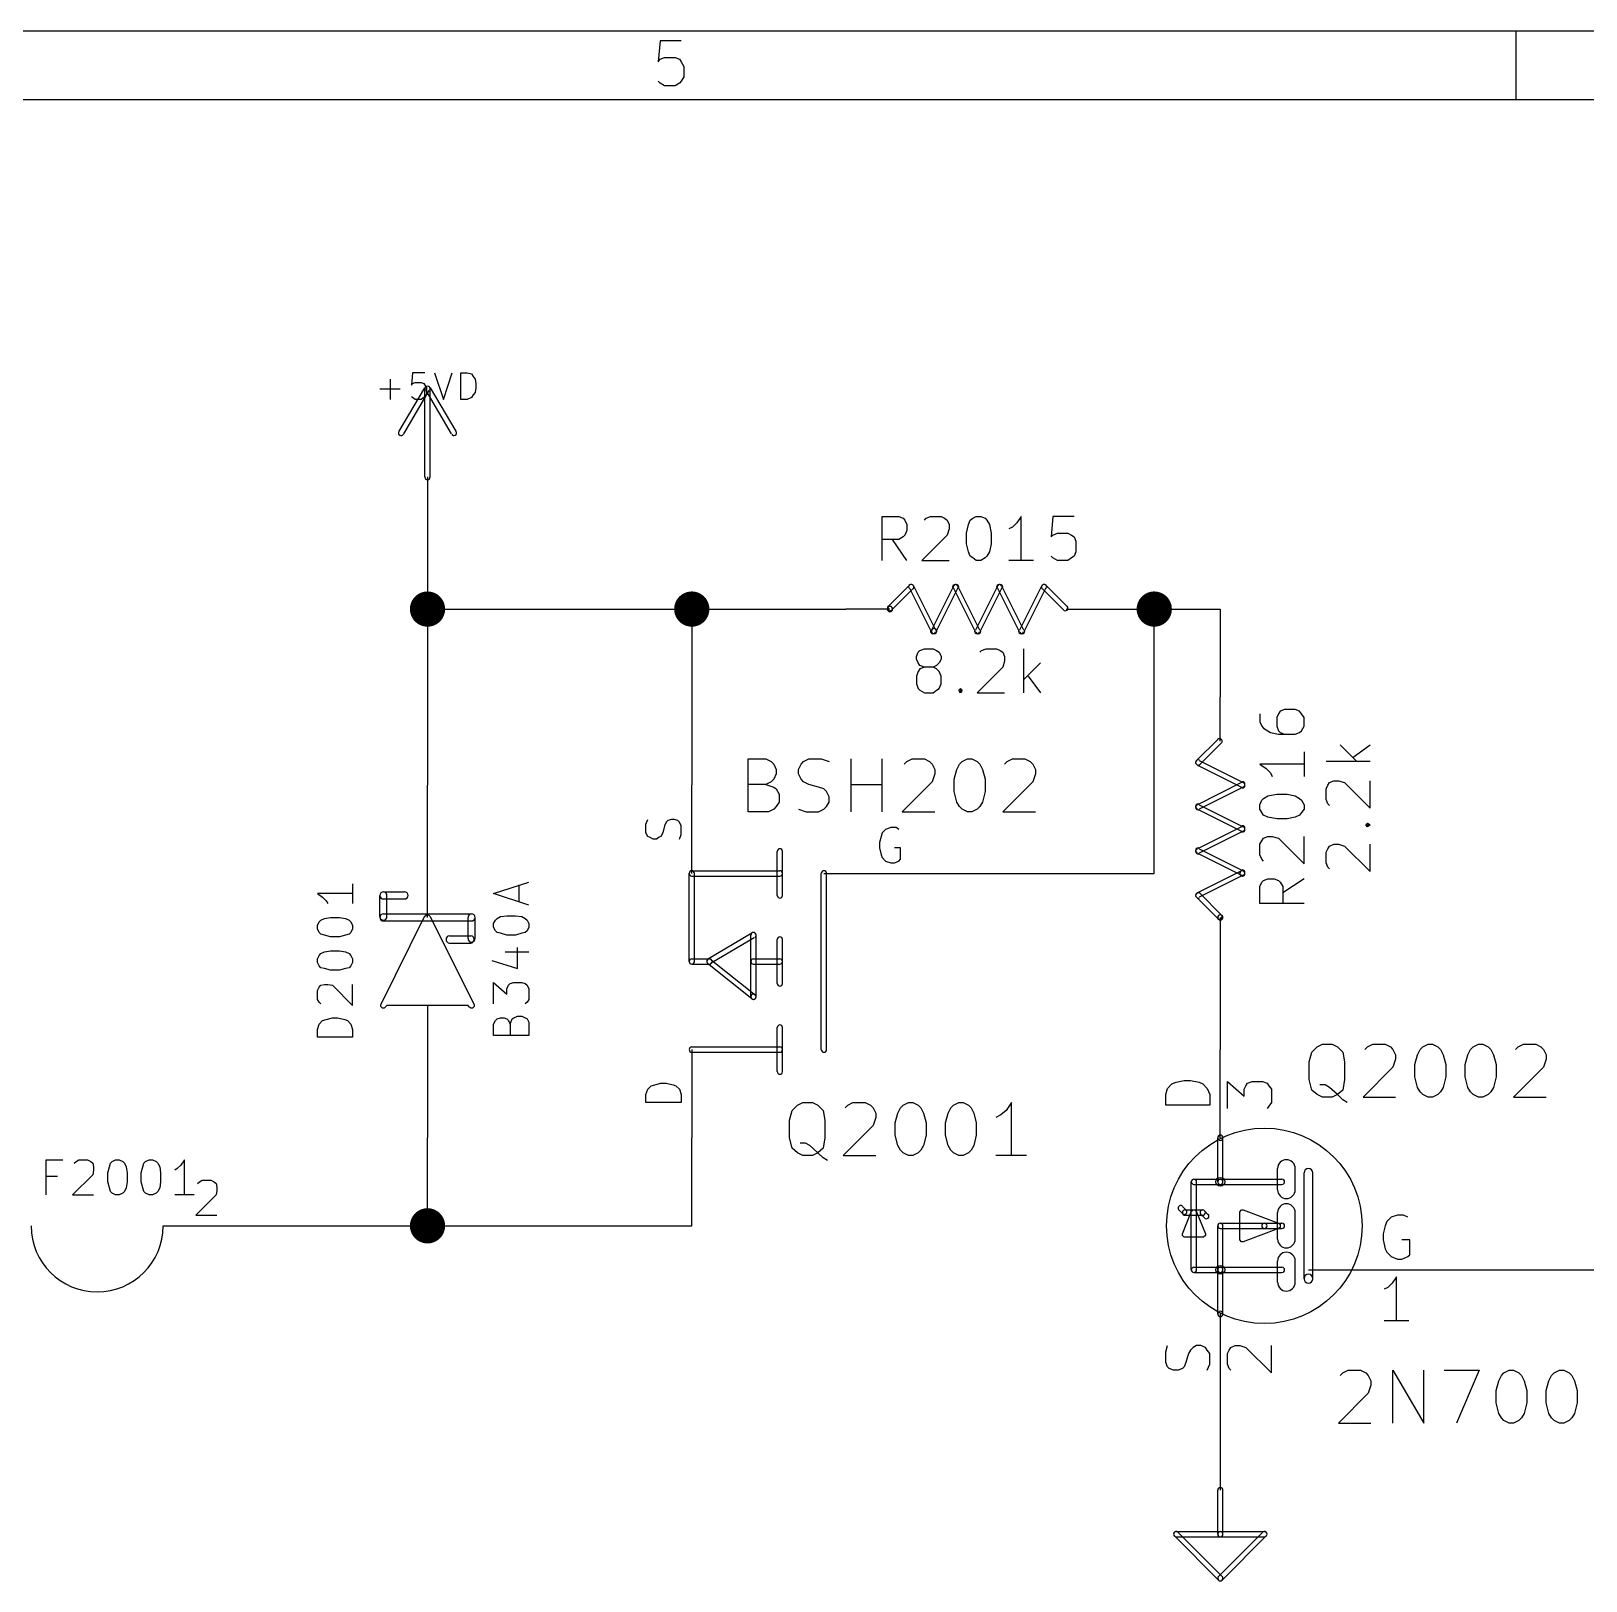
# Model space of a CAD drawing. Extents: x 10 to 287, y -200 to -10.
# Drawn here: x 217.17 to 262, y -54.69 to -10.01 of the extents above; entities that cross this region are included whole.
import ezdxf

# ---------------------------------------------------------------- set-up
doc = ezdxf.new("R2010")
doc.units = 0
doc.header["$MEASUREMENT"] = 0

msp = doc.modelspace()

# ---------------------------------------------------------------- linework, layer by layer
at = {"layer": 'Cyan 2'}
for p, q in [((227.533, -20.6248), (227.533, -20.0406)), ((228.168, -19.8628), (228.143, -20.2184)), ((228.143, -20.2184), (228.168, -20.1676)), ((228.524, -19.8628), (228.168, -19.8628)), ((228.168, -20.1676), (228.244, -20.1422)), ((228.244, -20.1422), (228.422, -20.1422)), ((228.422, -20.1422), (228.498, -20.1676)), ((228.498, -20.1676), (228.524, -20.2184)), ((228.803, -19.8628), (229.057, -20.6248)), ((229.057, -20.6248), (229.311, -19.8628)), ((229.565, -20.6248), (229.565, -19.8628)), ((229.565, -19.8628), (229.743, -19.8628)), ((229.743, -19.8628), (229.87, -19.8882)), ((229.87, -19.8882), (229.921, -19.9644)), ((229.921, -19.9644), (229.972, -20.0406)), ((229.972, -20.0406), (229.997, -20.1676)), ((229.997, -20.1676), (229.997, -20.2946)), ((227.228, -20.32), (227.813, -20.32)), ((228.168, -20.574), (228.143, -20.5486)), ((228.244, -20.6248), (228.168, -20.574)), ((228.498, -20.574), (228.422, -20.6248)), ((228.524, -20.5486), (228.498, -20.574)), ((228.524, -20.2184), (228.575, -20.2946)), ((228.575, -20.4724), (228.524, -20.5486)), ((228.575, -20.2946), (228.575, -20.4724)), ((229.87, -20.574), (229.743, -20.6248)), ((229.921, -20.4978), (229.87, -20.574)), ((229.972, -20.4216), (229.921, -20.4978)), ((229.997, -20.2946), (229.972, -20.4216)), ((228.422, -20.6248), (228.244, -20.6248)), ((229.743, -20.6248), (229.565, -20.6248)), ((241.706, -25.273), (241.706, -24.003)), ((241.706, -24.003), (242.189, -24.003)), ((242.189, -24.003), (242.316, -24.0538)), ((242.316, -24.0538), (242.367, -24.1046)), ((242.367, -24.1046), (242.418, -24.2316)), ((242.926, -24.1046), (242.976, -24.0538)), ((242.976, -24.0538), (243.103, -24.003)), ((243.103, -24.003), (243.408, -24.003)), ((243.408, -24.003), (243.51, -24.0538)), ((243.51, -24.0538), (243.586, -24.1046)), ((243.586, -24.1046), (243.637, -24.2316)), ((244.196, -24.2316), (244.246, -24.1046)), ((244.246, -24.1046), (244.323, -24.0538)), ((244.323, -24.0538), (244.424, -24.003)), ((244.424, -24.003), (244.551, -24.003)), ((244.551, -24.003), (244.678, -24.0538)), ((244.678, -24.0538), (244.729, -24.1046)), ((244.729, -24.1046), (244.805, -24.2316)), ((245.593, -24.1808), (245.466, -24.3078)), ((245.72, -24.003), (245.593, -24.1808)), ((245.72, -25.273), (245.72, -24.003)), ((246.634, -24.003), (246.583, -24.5872)), ((247.244, -24.003), (246.634, -24.003)), ((242.316, -24.5872), (242.189, -24.6634)), ((242.367, -24.5364), (242.316, -24.5872)), ((242.418, -24.4094), (242.367, -24.5364)), ((242.418, -24.2316), (242.418, -24.4094)), ((243.586, -24.5364), (242.849, -25.273)), ((243.637, -24.3586), (243.586, -24.5364)), ((243.637, -24.2316), (243.637, -24.3586)), ((244.145, -24.4856), (244.196, -24.2316)), ((244.145, -24.7904), (244.145, -24.4856)), ((244.805, -24.2316), (244.856, -24.4856)), ((244.856, -24.4856), (244.856, -24.7904)), ((245.466, -24.3078), (245.364, -24.3586)), ((246.583, -24.5872), (246.634, -24.5364)), ((246.634, -24.5364), (246.761, -24.4856)), ((246.761, -24.4856), (247.066, -24.4856)), ((247.066, -24.4856), (247.167, -24.5364)), ((247.167, -24.5364), (247.244, -24.5872)), ((247.244, -24.5872), (247.294, -24.7142)), ((242.189, -24.6634), (241.706, -24.6634)), ((242.418, -25.273), (242.011, -24.6634)), ((244.196, -25.019), (244.145, -24.7904)), ((244.246, -25.146), (244.196, -25.019)), ((244.805, -25.019), (244.729, -25.146)), ((244.856, -24.7904), (244.805, -25.019)), ((247.294, -25.019), (247.244, -25.146)), ((247.294, -24.7142), (247.294, -25.019)), ((242.849, -25.273), (243.637, -25.273)), ((244.323, -25.1968), (244.246, -25.146)), ((244.424, -25.273), (244.323, -25.1968)), ((244.551, -25.273), (244.424, -25.273)), ((244.678, -25.1968), (244.551, -25.273)), ((244.729, -25.146), (244.678, -25.1968)), ((246.075, -25.273), (245.364, -25.273)), ((246.634, -25.1968), (246.583, -25.146)), ((246.761, -25.273), (246.634, -25.1968)), ((247.066, -25.273), (246.761, -25.273)), ((247.167, -25.1968), (247.066, -25.273)), ((247.244, -25.146), (247.167, -25.1968)), ((242.697, -28.0416), (242.748, -27.9146)), ((242.697, -28.1178), (242.697, -28.0416)), ((242.748, -28.2194), (242.697, -28.1178)), ((242.748, -27.9146), (242.799, -27.8638)), ((242.799, -28.2956), (242.748, -28.2194)), ((242.799, -27.8638), (242.926, -27.813)), ((242.926, -27.813), (243.18, -27.813)), ((243.18, -27.813), (243.281, -27.8638)), ((243.281, -27.8638), (243.357, -27.9146)), ((243.357, -28.2194), (243.281, -28.2956)), ((243.357, -27.9146), (243.408, -28.0416)), ((243.408, -28.1178), (243.357, -28.2194)), ((243.408, -28.0416), (243.408, -28.1178)), ((244.526, -27.9146), (244.577, -27.8638)), ((244.577, -27.8638), (244.704, -27.813)), ((244.704, -27.813), (245.008, -27.813)), ((245.008, -27.813), (245.11, -27.8638)), ((245.11, -27.8638), (245.186, -27.9146)), ((245.186, -27.9146), (245.237, -28.0416)), ((245.237, -28.1686), (245.186, -28.3464)), ((245.237, -28.0416), (245.237, -28.1686)), ((245.796, -29.083), (245.796, -27.813)), ((246.278, -28.2194), (245.796, -28.702)), ((242.748, -28.4734), (242.697, -28.6004)), ((242.697, -28.6004), (242.697, -28.829)), ((242.799, -28.3972), (242.748, -28.4734)), ((242.926, -28.3464), (242.799, -28.2956)), ((242.926, -28.3464), (242.799, -28.3972)), ((243.18, -28.3464), (242.926, -28.3464)), ((243.281, -28.2956), (243.18, -28.3464)), ((243.281, -28.3972), (243.18, -28.3464)), ((243.357, -28.4734), (243.281, -28.3972)), ((243.408, -28.6004), (243.357, -28.4734)), ((243.408, -28.829), (243.408, -28.6004)), ((245.186, -28.3464), (244.45, -29.083)), ((245.923, -28.6004), (246.278, -29.083)), ((242.697, -28.829), (242.748, -28.956)), ((242.748, -28.956), (242.799, -29.0068)), ((242.799, -29.0068), (242.926, -29.083)), ((242.926, -29.083), (243.18, -29.083)), ((243.18, -29.083), (243.281, -29.0068)), ((243.281, -29.0068), (243.357, -28.956)), ((243.357, -28.956), (243.408, -28.829)), ((243.916, -29.0068), (243.967, -28.956)), ((243.967, -29.083), (243.916, -29.0068)), ((243.967, -28.956), (244.018, -29.0068)), ((243.967, -28.956), (243.967, -29.083)), ((244.018, -29.0068), (243.967, -29.083)), ((244.45, -29.083), (245.237, -29.083)), ((253.314, -29.5656), (253.187, -29.6164)), ((253.619, -29.5656), (253.314, -29.5656)), ((253.746, -29.6164), (253.619, -29.5656)), ((252.603, -29.6926), (252.603, -29.9212)), ((252.603, -29.9212), (252.654, -30.0482)), ((253.136, -29.6926), (253.086, -29.7942)), ((253.086, -29.7942), (253.086, -30.0482)), ((253.187, -29.6164), (253.136, -29.6926)), ((253.797, -29.6926), (253.746, -29.6164)), ((253.873, -29.7942), (253.797, -29.6926)), ((253.873, -30.0482), (253.873, -29.7942)), ((252.654, -30.0482), (252.705, -30.099)), ((252.705, -30.099), (252.908, -30.226)), ((252.908, -30.226), (253.136, -30.2768)), ((253.086, -30.0482), (253.136, -30.1752)), ((253.136, -30.1752), (253.187, -30.226)), ((253.136, -30.2768), (253.619, -30.2768)), ((253.187, -30.226), (253.314, -30.2768)), ((253.619, -30.2768), (253.746, -30.226)), ((253.746, -30.226), (253.797, -30.1752)), ((253.797, -30.1752), (253.873, -30.0482)), ((253.873, -30.7848), (253.873, -31.496)), ((254.914, -30.5816), (255.397, -31.0642)), ((255.295, -30.9372), (255.778, -30.5816)), ((237.846, -32.512), (237.846, -30.988)), ((237.846, -30.988), (238.354, -30.988)), ((238.354, -30.988), (238.506, -31.0642)), ((238.506, -31.0642), (238.582, -31.1404)), ((238.582, -31.1404), (238.658, -31.2928)), ((238.658, -31.2928), (238.658, -31.4198)), ((239.293, -31.2928), (239.37, -31.1404)), ((239.293, -31.4198), (239.293, -31.2928)), ((239.37, -31.1404), (239.446, -31.0642)), ((239.446, -31.0642), (239.598, -30.988)), ((239.598, -30.988), (239.954, -30.988)), ((239.954, -30.988), (240.182, -31.0642)), ((240.817, -32.512), (240.817, -30.988)), ((241.706, -32.512), (241.706, -30.988)), ((242.341, -31.1404), (242.418, -31.0642)), ((242.418, -31.0642), (242.57, -30.988)), ((242.57, -30.988), (242.926, -30.988)), ((242.926, -30.988), (243.078, -31.0642)), ((243.078, -31.0642), (243.154, -31.1404)), ((243.154, -31.1404), (243.23, -31.2928)), ((243.23, -31.2928), (243.23, -31.4198)), ((243.789, -31.5722), (243.865, -31.2928)), ((243.865, -31.2928), (243.942, -31.1404)), ((243.942, -31.1404), (244.018, -31.0642)), ((244.018, -31.0642), (244.17, -30.988)), ((244.17, -30.988), (244.297, -30.988)), ((244.297, -30.988), (244.45, -31.0642)), ((244.45, -31.0642), (244.526, -31.1404)), ((244.526, -31.1404), (244.602, -31.2928)), ((244.602, -31.2928), (244.678, -31.5722)), ((245.237, -31.1404), (245.313, -31.0642)), ((245.313, -31.0642), (245.466, -30.988)), ((245.466, -30.988), (245.821, -30.988)), ((245.821, -30.988), (245.974, -31.0642)), ((245.974, -31.0642), (246.05, -31.1404)), ((246.05, -31.1404), (246.126, -31.2928)), ((246.126, -31.2928), (246.126, -31.4198)), ((253.873, -31.1404), (252.603, -31.1404)), ((252.603, -31.1404), (252.781, -31.2674)), ((252.781, -31.2674), (252.908, -31.3944)), ((255.778, -31.0642), (254.508, -31.0642)), ((238.354, -31.7246), (237.846, -31.7246)), ((238.506, -31.6484), (238.354, -31.7246)), ((238.354, -31.7246), (238.582, -31.8008)), ((238.582, -31.5722), (238.506, -31.6484)), ((238.658, -31.4198), (238.582, -31.5722)), ((238.582, -31.8008), (238.658, -31.8516)), ((239.37, -31.5722), (239.293, -31.4198)), ((239.446, -31.6484), (239.37, -31.5722)), ((239.598, -31.7246), (239.446, -31.6484)), ((239.878, -31.8008), (239.598, -31.7246)), ((240.03, -31.8516), (239.878, -31.8008)), ((240.817, -31.7246), (241.706, -31.7246)), ((243.154, -31.6484), (242.291, -32.512)), ((243.23, -31.4198), (243.154, -31.6484)), ((243.789, -31.9278), (243.789, -31.5722)), ((244.678, -31.5722), (244.678, -31.9278)), ((246.05, -31.6484), (245.186, -32.512)), ((246.126, -31.4198), (246.05, -31.6484)), ((252.908, -31.3944), (252.959, -31.496)), ((254.508, -31.8516), (254.559, -31.75)), ((254.559, -31.75), (254.61, -31.6738)), ((254.61, -31.6738), (254.737, -31.623)), ((254.737, -31.623), (254.864, -31.623)), ((254.864, -31.623), (255.041, -31.6738)), ((255.041, -31.6738), (255.778, -32.4104)), ((255.778, -32.4104), (255.778, -31.623)), ((238.658, -31.8516), (238.735, -32.004)), ((238.735, -32.2326), (238.658, -32.3596)), ((238.735, -32.004), (238.735, -32.2326)), ((240.106, -31.9278), (240.03, -31.8516)), ((240.182, -32.0802), (240.106, -31.9278)), ((240.106, -32.3596), (240.182, -32.2326)), ((240.182, -32.2326), (240.182, -32.0802)), ((243.865, -32.2326), (243.789, -31.9278)), ((243.942, -32.3596), (243.865, -32.2326)), ((244.602, -32.2326), (244.526, -32.3596)), ((244.678, -31.9278), (244.602, -32.2326)), ((252.603, -32.3088), (252.654, -32.1818)), ((252.654, -32.1818), (252.705, -32.131)), ((252.705, -32.131), (252.832, -32.0548)), ((252.832, -32.0548), (253.086, -32.004)), ((253.086, -32.004), (253.39, -32.004)), ((253.39, -32.004), (253.619, -32.0548)), ((253.619, -32.0548), (253.746, -32.131)), ((253.746, -32.131), (253.797, -32.1818)), ((253.797, -32.1818), (253.873, -32.3088)), ((254.508, -32.1564), (254.508, -31.8516)), ((254.559, -32.2834), (254.508, -32.1564)), ((238.43, -32.512), (237.846, -32.512)), ((238.582, -32.4358), (238.43, -32.512)), ((238.658, -32.3596), (238.582, -32.4358)), ((239.293, -32.4358), (239.522, -32.512)), ((239.522, -32.512), (239.878, -32.512)), ((239.878, -32.512), (240.03, -32.4358)), ((240.03, -32.4358), (240.106, -32.3596)), ((242.291, -32.512), (243.23, -32.512)), ((244.018, -32.4358), (243.942, -32.3596)), ((244.17, -32.512), (244.018, -32.4358)), ((244.297, -32.512), (244.17, -32.512)), ((244.45, -32.4358), (244.297, -32.512)), ((244.526, -32.3596), (244.45, -32.4358)), ((245.186, -32.512), (246.126, -32.512)), ((252.603, -32.4358), (252.603, -32.3088)), ((252.654, -32.5374), (252.603, -32.4358)), ((252.705, -32.6136), (252.654, -32.5374)), ((252.832, -32.6644), (252.705, -32.6136)), ((253.086, -32.7152), (252.832, -32.6644)), ((253.39, -32.7152), (253.086, -32.7152)), ((253.619, -32.6644), (253.39, -32.7152)), ((253.746, -32.6136), (253.619, -32.6644)), ((253.797, -32.5374), (253.746, -32.6136)), ((253.873, -32.4358), (253.797, -32.5374)), ((253.873, -32.3088), (253.873, -32.4358)), ((254.61, -32.3342), (254.559, -32.2834)), ((255.651, -32.893), (255.702, -32.8422)), ((255.702, -32.9438), (255.651, -32.893)), ((255.651, -32.893), (255.778, -32.893)), ((255.702, -32.8422), (255.778, -32.893)), ((255.778, -32.893), (255.702, -32.9438)), ((252.603, -33.4518), (252.654, -33.3502)), ((252.603, -33.7566), (252.603, -33.4518)), ((252.654, -33.3502), (252.705, -33.274)), ((252.705, -33.274), (252.832, -33.2232)), ((252.832, -33.2232), (252.959, -33.2232)), ((252.959, -33.2232), (253.136, -33.274)), ((253.136, -33.274), (253.873, -34.0106)), ((253.873, -34.0106), (253.873, -33.2232)), ((254.508, -33.6804), (254.559, -33.5788)), ((254.559, -33.5788), (254.61, -33.5026)), ((254.61, -33.5026), (254.737, -33.4518)), ((254.737, -33.4518), (254.864, -33.4518)), ((254.864, -33.4518), (255.041, -33.5026)), ((255.041, -33.5026), (255.778, -34.2392)), ((255.778, -34.2392), (255.778, -33.4518)), ((252.654, -33.8836), (252.603, -33.7566)), ((252.705, -33.9344), (252.654, -33.8836)), ((254.508, -33.9852), (254.508, -33.6804)), ((254.559, -34.1122), (254.508, -33.9852)), ((252.654, -34.544), (252.705, -34.4932)), ((252.705, -34.4932), (252.832, -34.4424)), ((252.832, -34.4424), (253.009, -34.4424)), ((253.009, -34.4424), (253.136, -34.4932)), ((253.136, -34.4932), (253.187, -34.544)), ((253.873, -34.4424), (253.263, -34.8488)), ((254.61, -34.163), (254.559, -34.1122)), ((226.441, -34.8742), (225.425, -34.8742)), ((225.425, -34.8742), (225.577, -34.9758)), ((226.441, -34.5948), (226.441, -35.1536)), ((230.505, -34.8742), (231.521, -34.544)), ((231.521, -35.2044), (230.505, -34.8742)), ((231.242, -35.1028), (231.242, -34.6202)), ((252.603, -34.671), (252.654, -34.544)), ((252.603, -35.1536), (252.603, -34.671)), ((253.187, -34.544), (253.263, -34.671)), ((253.263, -34.671), (253.263, -35.1536)), ((225.577, -34.9758), (225.679, -35.0774)), ((225.679, -35.0774), (225.73, -35.1536)), ((253.873, -35.1536), (252.603, -35.1536)), ((225.425, -35.7886), (225.476, -35.687)), ((225.425, -35.8902), (225.425, -35.7886)), ((225.476, -35.687), (225.527, -35.6362)), ((225.527, -35.6362), (225.628, -35.5854)), ((225.628, -35.5854), (225.806, -35.56)), ((225.806, -35.56), (226.06, -35.56)), ((226.06, -35.56), (226.238, -35.5854)), ((226.238, -35.5854), (226.339, -35.6362)), ((226.339, -35.6362), (226.39, -35.687)), ((226.39, -35.687), (226.441, -35.7886)), ((226.441, -35.7886), (226.441, -35.8902)), ((230.505, -35.7378), (230.556, -35.6362)), ((230.505, -35.8394), (230.505, -35.7378)), ((230.556, -35.941), (230.505, -35.8394)), ((230.556, -35.6362), (230.607, -35.5854)), ((230.607, -35.5854), (230.708, -35.5346)), ((230.708, -35.5346), (230.886, -35.5092)), ((230.886, -35.5092), (231.14, -35.5092)), ((231.14, -35.5092), (231.318, -35.5346)), ((231.318, -35.5346), (231.419, -35.5854)), ((231.419, -35.5854), (231.47, -35.6362)), ((231.47, -35.6362), (231.521, -35.7378)), ((231.521, -35.8394), (231.47, -35.941)), ((231.521, -35.7378), (231.521, -35.8394)), ((225.476, -35.9918), (225.425, -35.8902)), ((225.527, -36.0426), (225.476, -35.9918)), ((225.628, -36.068), (225.527, -36.0426)), ((225.806, -36.1188), (225.628, -36.068)), ((226.06, -36.1188), (225.806, -36.1188)), ((226.238, -36.068), (226.06, -36.1188)), ((226.339, -36.0426), (226.238, -36.068)), ((226.39, -35.9918), (226.339, -36.0426)), ((226.441, -35.8902), (226.39, -35.9918)), ((230.607, -35.9918), (230.556, -35.941)), ((230.708, -36.0172), (230.607, -35.9918)), ((230.886, -36.068), (230.708, -36.0172)), ((231.14, -36.068), (230.886, -36.068)), ((231.318, -36.0172), (231.14, -36.068)), ((231.419, -35.9918), (231.318, -36.0172)), ((231.47, -35.941), (231.419, -35.9918)), ((225.425, -36.7538), (225.476, -36.6522)), ((225.425, -36.8554), (225.425, -36.7538)), ((225.476, -36.6522), (225.527, -36.6014)), ((225.527, -36.6014), (225.628, -36.5506)), ((225.628, -36.5506), (225.806, -36.5252)), ((225.806, -36.5252), (226.06, -36.5252)), ((226.06, -36.5252), (226.238, -36.5506)), ((226.238, -36.5506), (226.339, -36.6014)), ((226.339, -36.6014), (226.39, -36.6522)), ((226.39, -36.6522), (226.441, -36.7538)), ((226.441, -36.7538), (226.441, -36.8554)), ((230.835, -36.5506), (231.521, -36.5506)), ((231.191, -37.0332), (231.191, -36.4236)), ((225.476, -36.957), (225.425, -36.8554)), ((225.527, -37.0078), (225.476, -36.957)), ((225.628, -37.0332), (225.527, -37.0078)), ((225.806, -37.084), (225.628, -37.0332)), ((226.06, -37.084), (225.806, -37.084)), ((226.238, -37.0332), (226.06, -37.084)), ((226.339, -37.0078), (226.238, -37.0332)), ((226.39, -36.957), (226.339, -37.0078)), ((226.441, -36.8554), (226.39, -36.957)), ((230.454, -36.8046), (231.191, -37.0332)), ((225.425, -37.6682), (225.476, -37.5666)), ((225.476, -37.5666), (225.527, -37.5158)), ((225.527, -37.5158), (225.628, -37.4904)), ((225.628, -37.4904), (225.73, -37.4904)), ((225.73, -37.4904), (225.857, -37.5158)), ((225.857, -37.5158), (226.441, -38.1)), ((226.441, -38.1), (226.441, -37.4904)), ((230.505, -38.0492), (230.505, -37.4396)), ((230.505, -37.4396), (230.886, -37.7698)), ((230.886, -37.6174), (230.937, -37.5158)), ((230.886, -37.7698), (230.886, -37.6174)), ((230.937, -37.5158), (230.988, -37.465)), ((230.988, -37.465), (231.089, -37.4396)), ((231.089, -37.4396), (231.318, -37.4396)), ((231.318, -37.4396), (231.419, -37.465)), ((231.419, -37.465), (231.47, -37.5158)), ((231.47, -37.5158), (231.521, -37.6174)), ((231.521, -37.6174), (231.521, -37.9222)), ((225.425, -37.9222), (225.425, -37.6682)), ((225.476, -37.9984), (225.425, -37.9222)), ((225.527, -38.0492), (225.476, -37.9984)), ((231.47, -37.9984), (231.419, -38.0492)), ((231.521, -37.9222), (231.47, -37.9984)), ((225.476, -38.6334), (225.577, -38.5318)), ((225.577, -38.5318), (225.679, -38.5064)), ((225.679, -38.5064), (225.857, -38.4556)), ((225.857, -38.4556), (226.009, -38.4556)), ((226.009, -38.4556), (226.212, -38.5064)), ((226.212, -38.5064), (226.289, -38.5318)), ((226.289, -38.5318), (226.39, -38.6334)), ((230.505, -38.6334), (230.556, -38.5318)), ((230.556, -38.5318), (230.607, -38.481)), ((230.607, -38.481), (230.708, -38.4556)), ((230.708, -38.4556), (230.81, -38.4556)), ((230.81, -38.4556), (230.886, -38.481)), ((230.886, -38.481), (230.937, -38.5318)), ((230.937, -38.5318), (230.988, -38.6334)), ((230.988, -38.6334), (231.038, -38.481)), ((231.038, -38.481), (231.089, -38.4556)), ((231.089, -38.4556), (231.191, -38.4048)), ((231.191, -38.4048), (231.318, -38.4048)), ((231.318, -38.4048), (231.419, -38.4556)), ((231.419, -38.4556), (231.47, -38.481)), ((231.47, -38.481), (231.521, -38.5826)), ((225.425, -38.7858), (225.476, -38.6334)), ((225.425, -39.0144), (225.425, -38.7858)), ((226.39, -38.6334), (226.441, -38.7858)), ((226.441, -38.7858), (226.441, -39.0144)), ((230.505, -38.9636), (230.505, -38.6334)), ((231.521, -38.9636), (230.505, -38.9636)), ((230.988, -38.6334), (230.988, -38.9636)), ((231.521, -38.5826), (231.521, -38.9636)), ((226.441, -39.0144), (225.425, -39.0144)), ((254.025, -39.7256), (254.102, -39.4462)), ((254.102, -39.4462), (254.254, -39.2938)), ((254.254, -39.2938), (254.406, -39.2176)), ((254.406, -39.2176), (254.686, -39.2176)), ((254.686, -39.2176), (254.838, -39.2938)), ((254.838, -39.2938), (254.991, -39.4462)), ((254.991, -39.4462), (255.041, -39.7256)), ((255.626, -39.37), (255.702, -39.2938)), ((255.702, -39.2938), (255.854, -39.2176)), ((255.854, -39.2176), (256.21, -39.2176)), ((256.21, -39.2176), (256.362, -39.2938)), ((256.362, -39.2938), (256.438, -39.37)), ((256.438, -39.37), (256.515, -39.5224)), ((257.15, -39.5224), (257.226, -39.37)), ((257.226, -39.37), (257.302, -39.2938)), ((257.302, -39.2938), (257.454, -39.2176)), ((257.454, -39.2176), (257.581, -39.2176)), ((257.581, -39.2176), (257.734, -39.2938)), ((257.734, -39.2938), (257.81, -39.37)), ((257.81, -39.37), (257.886, -39.5224)), ((258.597, -39.5224), (258.674, -39.37)), ((258.674, -39.37), (258.75, -39.2938)), ((258.75, -39.2938), (258.902, -39.2176)), ((258.902, -39.2176), (259.029, -39.2176)), ((259.029, -39.2176), (259.182, -39.2938)), ((259.182, -39.2938), (259.258, -39.37)), ((259.258, -39.37), (259.334, -39.5224)), ((259.969, -39.37), (260.045, -39.2938)), ((260.045, -39.2938), (260.198, -39.2176)), ((260.198, -39.2176), (260.553, -39.2176)), ((260.553, -39.2176), (260.706, -39.2938)), ((260.706, -39.2938), (260.782, -39.37)), ((260.782, -39.37), (260.858, -39.5224)), ((254.025, -40.2336), (254.025, -39.7256)), ((255.041, -39.7256), (255.041, -40.2336)), ((256.438, -39.878), (255.575, -40.7416)), ((256.515, -39.6494), (256.438, -39.878)), ((256.515, -39.5224), (256.515, -39.6494)), ((257.073, -39.8018), (257.15, -39.5224)), ((257.073, -40.1574), (257.073, -39.8018)), ((257.886, -39.5224), (257.962, -39.8018)), ((257.962, -39.8018), (257.962, -40.1574)), ((258.521, -39.8018), (258.597, -39.5224)), ((258.521, -40.1574), (258.521, -39.8018)), ((259.334, -39.5224), (259.41, -39.8018)), ((259.41, -39.8018), (259.41, -40.1574)), ((260.782, -39.878), (259.918, -40.7416)), ((260.858, -39.6494), (260.782, -39.878)), ((260.858, -39.5224), (260.858, -39.6494)), ((250.063, -40.3606), (250.19, -40.3098)), ((250.19, -40.3098), (250.419, -40.259)), ((250.419, -40.259), (250.596, -40.259)), ((250.596, -40.259), (250.85, -40.3098)), ((250.85, -40.3098), (250.952, -40.3606)), ((254.102, -40.5384), (254.025, -40.2336)), ((255.041, -40.2336), (254.991, -40.5384)), ((257.15, -40.4622), (257.073, -40.1574)), ((257.962, -40.1574), (257.886, -40.4622)), ((258.597, -40.4622), (258.521, -40.1574)), ((259.41, -40.1574), (259.334, -40.4622)), ((249.885, -40.6654), (249.936, -40.4876)), ((249.885, -40.9702), (249.885, -40.6654)), ((249.936, -40.4876), (250.063, -40.3606)), ((250.952, -40.3606), (251.079, -40.4876)), ((251.079, -40.4876), (251.155, -40.6654)), ((251.155, -40.6654), (251.155, -40.9702)), ((254.254, -40.6654), (254.102, -40.5384)), ((254.406, -40.7416), (254.254, -40.6654)), ((254.483, -40.386), (254.33, -40.386)), ((254.686, -40.7416), (254.406, -40.7416)), ((254.61, -40.4622), (254.483, -40.386)), ((254.838, -40.6654), (254.61, -40.4622)), ((254.838, -40.6654), (254.686, -40.7416)), ((254.991, -40.5384), (254.838, -40.6654)), ((254.991, -40.8178), (254.838, -40.6654)), ((255.575, -40.7416), (256.515, -40.7416)), ((257.226, -40.5892), (257.15, -40.4622)), ((257.302, -40.6654), (257.226, -40.5892)), ((257.454, -40.7416), (257.302, -40.6654)), ((257.581, -40.7416), (257.454, -40.7416)), ((257.734, -40.6654), (257.581, -40.7416)), ((257.81, -40.5892), (257.734, -40.6654)), ((257.886, -40.4622), (257.81, -40.5892)), ((258.674, -40.5892), (258.597, -40.4622)), ((258.75, -40.6654), (258.674, -40.5892)), ((258.902, -40.7416), (258.75, -40.6654)), ((259.029, -40.7416), (258.902, -40.7416)), ((259.182, -40.6654), (259.029, -40.7416)), ((259.258, -40.5892), (259.182, -40.6654)), ((259.334, -40.4622), (259.258, -40.5892)), ((259.918, -40.7416), (260.858, -40.7416)), ((239.039, -41.402), (239.116, -41.1226)), ((239.116, -41.1226), (239.268, -40.9702)), ((239.268, -40.9702), (239.42, -40.894)), ((239.42, -40.894), (239.7, -40.894)), ((239.7, -40.894), (239.852, -40.9702)), ((239.852, -40.9702), (240.005, -41.1226)), ((240.005, -41.1226), (240.055, -41.402)), ((240.64, -41.0464), (240.716, -40.9702)), ((240.716, -40.9702), (240.868, -40.894)), ((240.868, -40.894), (241.224, -40.894)), ((241.224, -40.894), (241.376, -40.9702)), ((241.376, -40.9702), (241.452, -41.0464)), ((241.452, -41.0464), (241.529, -41.1988)), ((241.529, -41.1988), (241.529, -41.3258)), ((242.087, -41.4782), (242.164, -41.1988)), ((242.164, -41.1988), (242.24, -41.0464)), ((242.24, -41.0464), (242.316, -40.9702)), ((242.316, -40.9702), (242.468, -40.894)), ((242.468, -40.894), (242.595, -40.894)), ((242.595, -40.894), (242.748, -40.9702)), ((242.748, -40.9702), (242.824, -41.0464)), ((242.824, -41.0464), (242.9, -41.1988)), ((242.9, -41.1988), (242.976, -41.4782)), ((243.535, -41.4782), (243.611, -41.1988)), ((243.611, -41.1988), (243.688, -41.0464)), ((243.688, -41.0464), (243.764, -40.9702)), ((243.764, -40.9702), (243.916, -40.894)), ((243.916, -40.894), (244.043, -40.894)), ((244.043, -40.894), (244.196, -40.9702)), ((244.196, -40.9702), (244.272, -41.0464)), ((244.272, -41.0464), (244.348, -41.1988)), ((244.348, -41.1988), (244.424, -41.4782)), ((245.288, -41.1226), (245.135, -41.2496)), ((245.44, -40.894), (245.288, -41.1226)), ((245.44, -42.418), (245.44, -40.894)), ((251.155, -40.9702), (249.885, -40.9702)), ((255.118, -40.894), (254.991, -40.8178)), ((239.039, -41.91), (239.039, -41.402)), ((240.055, -41.402), (240.055, -41.91)), ((241.452, -41.5544), (240.589, -42.418)), ((241.529, -41.3258), (241.452, -41.5544)), ((242.087, -41.8338), (242.087, -41.4782)), ((242.976, -41.4782), (242.976, -41.8338)), ((243.535, -41.8338), (243.535, -41.4782)), ((244.424, -41.4782), (244.424, -41.8338)), ((245.135, -41.2496), (244.983, -41.3258)), ((239.116, -42.2148), (239.039, -41.91)), ((239.497, -42.0624), (239.344, -42.0624)), ((239.624, -42.1386), (239.497, -42.0624)), ((239.852, -42.3418), (239.624, -42.1386)), ((240.055, -41.91), (240.005, -42.2148)), ((242.164, -42.1386), (242.087, -41.8338)), ((242.24, -42.2656), (242.164, -42.1386)), ((242.9, -42.1386), (242.824, -42.2656)), ((242.976, -41.8338), (242.9, -42.1386)), ((243.611, -42.1386), (243.535, -41.8338)), ((243.688, -42.2656), (243.611, -42.1386)), ((244.348, -42.1386), (244.272, -42.2656)), ((244.424, -41.8338), (244.348, -42.1386)), ((217.602, -43.561), (217.602, -42.545)), ((217.602, -42.545), (218.084, -42.545)), ((218.465, -42.5958), (218.542, -42.545)), ((218.542, -42.545), (218.796, -42.545)), ((218.796, -42.545), (218.897, -42.5958)), ((219.507, -42.5958), (219.608, -42.545)), ((219.608, -42.545), (219.71, -42.545)), ((219.71, -42.545), (219.812, -42.5958)), ((220.472, -42.5958), (220.574, -42.545)), ((220.574, -42.545), (220.675, -42.545)), ((220.675, -42.545), (220.777, -42.5958)), ((221.59, -42.545), (221.488, -42.6974)), ((221.59, -43.561), (221.59, -42.545)), ((239.268, -42.3418), (239.116, -42.2148)), ((239.42, -42.418), (239.268, -42.3418)), ((239.7, -42.418), (239.42, -42.418)), ((239.852, -42.3418), (239.7, -42.418)), ((240.005, -42.2148), (239.852, -42.3418)), ((240.005, -42.4942), (239.852, -42.3418)), ((240.132, -42.5704), (240.005, -42.4942)), ((240.589, -42.418), (241.529, -42.418)), ((242.316, -42.3418), (242.24, -42.2656)), ((242.468, -42.418), (242.316, -42.3418)), ((242.595, -42.418), (242.468, -42.418)), ((242.748, -42.3418), (242.595, -42.418)), ((242.824, -42.2656), (242.748, -42.3418)), ((243.764, -42.3418), (243.688, -42.2656)), ((243.916, -42.418), (243.764, -42.3418)), ((244.043, -42.418), (243.916, -42.418)), ((244.196, -42.3418), (244.043, -42.418)), ((244.272, -42.2656), (244.196, -42.3418)), ((245.872, -42.418), (244.983, -42.418)), ((217.932, -43.0276), (217.602, -43.0276)), ((218.948, -42.9768), (218.364, -43.561)), ((218.415, -42.6466), (218.465, -42.5958)), ((218.897, -42.5958), (218.948, -42.6466)), ((218.948, -42.6466), (218.973, -42.7482)), ((218.973, -42.8498), (218.948, -42.9768)), ((218.973, -42.7482), (218.973, -42.8498)), ((219.38, -42.926), (219.431, -42.7482)), ((219.38, -43.18), (219.38, -42.926)), ((219.431, -42.7482), (219.456, -42.6466)), ((219.456, -42.6466), (219.507, -42.5958)), ((219.812, -42.5958), (219.862, -42.6466)), ((219.862, -42.6466), (219.913, -42.7482)), ((219.913, -42.7482), (219.939, -42.926)), ((219.939, -42.926), (219.939, -43.18)), ((220.345, -42.926), (220.396, -42.7482)), ((220.345, -43.18), (220.345, -42.926)), ((220.396, -42.7482), (220.421, -42.6466)), ((220.421, -42.6466), (220.472, -42.5958)), ((220.777, -42.5958), (220.828, -42.6466)), ((220.828, -42.6466), (220.878, -42.7482)), ((220.878, -42.7482), (220.904, -42.926)), ((220.904, -42.926), (220.904, -43.18)), ((221.386, -42.799), (221.31, -42.8498)), ((221.488, -42.6974), (221.386, -42.799)), ((219.431, -43.3578), (219.38, -43.18)), ((219.456, -43.4594), (219.431, -43.3578)), ((219.507, -43.5102), (219.456, -43.4594)), ((219.862, -43.4594), (219.812, -43.5102)), ((219.913, -43.3578), (219.862, -43.4594)), ((219.939, -43.18), (219.913, -43.3578)), ((220.396, -43.3578), (220.345, -43.18)), ((220.421, -43.4594), (220.396, -43.3578)), ((220.472, -43.5102), (220.421, -43.4594)), ((220.828, -43.4594), (220.777, -43.5102)), ((220.878, -43.3578), (220.828, -43.4594)), ((220.904, -43.18), (220.878, -43.3578)), ((218.364, -43.561), (218.973, -43.561)), ((219.608, -43.561), (219.507, -43.5102)), ((219.71, -43.561), (219.608, -43.561)), ((219.812, -43.5102), (219.71, -43.561)), ((220.574, -43.561), (220.472, -43.5102)), ((220.675, -43.561), (220.574, -43.561)), ((220.777, -43.5102), (220.675, -43.561)), ((221.869, -43.561), (221.31, -43.561)), ((256.261, -44.323), (256.21, -44.45)), ((256.388, -44.196), (256.261, -44.323)), ((256.565, -44.1452), (256.388, -44.196)), ((256.743, -44.1452), (256.565, -44.1452)), ((256.87, -44.196), (256.743, -44.1452)), ((256.21, -44.45), (256.159, -44.6786)), ((256.159, -44.6786), (256.159, -44.8564)), ((256.159, -44.8564), (256.21, -45.1104)), ((256.21, -45.1104), (256.261, -45.212)), ((256.261, -45.212), (256.388, -45.339)), ((256.921, -44.8564), (256.692, -44.8564)), ((256.921, -45.2882), (256.921, -44.8564)), ((256.388, -45.339), (256.565, -45.4152)), ((256.565, -45.4152), (256.692, -45.4152)), ((256.692, -45.4152), (256.87, -45.339)), ((256.87, -45.339), (256.921, -45.2882)), ((249.885, -48.0822), (249.936, -47.9044)), ((250.673, -47.9552), (250.596, -48.0314)), ((250.774, -47.9044), (250.673, -47.9552)), ((250.901, -47.9044), (250.774, -47.9044)), ((251.028, -47.9552), (250.901, -47.9044)), ((251.079, -48.0314), (251.028, -47.9552)), ((249.885, -48.387), (249.885, -48.0822)), ((249.936, -48.514), (249.885, -48.387)), ((250.469, -48.387), (250.419, -48.514)), ((250.546, -48.133), (250.469, -48.387)), ((250.596, -48.0314), (250.546, -48.133)), ((251.155, -48.133), (251.079, -48.0314)), ((251.155, -48.4378), (251.155, -48.133)), ((249.987, -48.5648), (249.936, -48.514)), ((250.114, -48.6156), (249.987, -48.5648)), ((250.241, -48.6156), (250.114, -48.6156)), ((250.368, -48.5648), (250.241, -48.6156)), ((250.419, -48.514), (250.368, -48.5648)), ((251.079, -48.6156), (251.155, -48.4378)), ((254.914, -48.768), (254.991, -48.6918)), ((254.991, -48.6918), (255.143, -48.6156)), ((255.143, -48.6156), (255.499, -48.6156)), ((255.499, -48.6156), (255.651, -48.6918)), ((255.651, -48.6918), (255.727, -48.768)), ((255.727, -48.768), (255.803, -48.9204)), ((256.438, -50.1396), (256.438, -48.6156)), ((256.438, -48.6156), (257.327, -50.1396)), ((257.327, -50.1396), (257.327, -48.6156)), ((257.912, -48.6156), (258.928, -48.6156)), ((258.928, -48.6156), (258.267, -50.1396)), ((259.486, -48.9204), (259.563, -48.768)), ((259.563, -48.768), (259.639, -48.6918)), ((259.639, -48.6918), (259.791, -48.6156)), ((259.791, -48.6156), (259.918, -48.6156)), ((259.918, -48.6156), (260.071, -48.6918)), ((260.071, -48.6918), (260.147, -48.768)), ((260.147, -48.768), (260.223, -48.9204)), ((260.934, -48.9204), (261.01, -48.768)), ((261.01, -48.768), (261.087, -48.6918)), ((261.087, -48.6918), (261.239, -48.6156)), ((261.239, -48.6156), (261.366, -48.6156)), ((261.366, -48.6156), (261.518, -48.6918)), ((261.518, -48.6918), (261.595, -48.768)), ((261.595, -48.768), (261.671, -48.9204)), ((255.727, -49.276), (254.864, -50.1396)), ((255.803, -49.0474), (255.727, -49.276)), ((255.803, -48.9204), (255.803, -49.0474)), ((259.41, -49.1998), (259.486, -48.9204)), ((259.41, -49.5554), (259.41, -49.1998)), ((260.223, -48.9204), (260.299, -49.1998)), ((260.299, -49.1998), (260.299, -49.5554)), ((260.858, -49.1998), (260.934, -48.9204)), ((260.858, -49.5554), (260.858, -49.1998)), ((261.671, -48.9204), (261.747, -49.1998)), ((261.747, -49.1998), (261.747, -49.5554)), ((259.486, -49.8602), (259.41, -49.5554)), ((260.299, -49.5554), (260.223, -49.8602)), ((260.934, -49.8602), (260.858, -49.5554)), ((261.747, -49.5554), (261.671, -49.8602)), ((254.864, -50.1396), (255.803, -50.1396)), ((259.563, -49.9872), (259.486, -49.8602)), ((259.639, -50.0634), (259.563, -49.9872)), ((259.791, -50.1396), (259.639, -50.0634)), ((259.918, -50.1396), (259.791, -50.1396)), ((260.071, -50.0634), (259.918, -50.1396)), ((260.147, -49.9872), (260.071, -50.0634)), ((260.223, -49.8602), (260.147, -49.9872)), ((261.01, -49.9872), (260.934, -49.8602)), ((261.087, -50.0634), (261.01, -49.9872)), ((261.239, -50.1396), (261.087, -50.0634)), ((261.366, -50.1396), (261.239, -50.1396)), ((261.518, -50.0634), (261.366, -50.1396)), ((261.595, -49.9872), (261.518, -50.0634)), ((261.671, -49.8602), (261.595, -49.9872))]:
    msp.add_line(p, q, dxfattribs=at)
at = {"layer": 'Green 2'}
for p, q in [((228.6, -22.86), (228.6, -31.75)), ((228.6, -26.67), (240.665, -26.67)), ((236.22, -26.67), (236.22, -31.75)), ((248.285, -26.67), (251.46, -26.67)), ((249.555, -34.29), (249.555, -26.67)), ((251.46, -26.67), (251.46, -29.21)), ((243.84, -34.29), (249.555, -34.29)), ((251.46, -36.83), (251.46, -39.37)), ((228.6, -44.45), (228.6, -41.91)), ((236.22, -44.45), (236.22, -41.91)), ((223.52, -44.45), (236.22, -44.45)), ((259.08, -45.72), (275.59, -45.72)), ((251.46, -49.53), (251.46, -52.07))]:
    msp.add_line(p, q, dxfattribs=at)
at = {"layer": 'Green 2', "const_width": 0.508}
for points in [[(228.346, -26.67, 1), (228.854, -26.67, 1)], [(235.966, -26.67, 1), (236.474, -26.67, 1)], [(249.301, -26.67, 1), (249.809, -26.67, 1)], [(228.346, -44.45, 1), (228.854, -44.45, 1)]]:
    msp.add_lwpolyline(points, format="xyb", close=True, dxfattribs=at)
at = {"layer": 'Red 2'}
for p, q in [((286.995, -10.0076), (10.0076, -10.0076)), ((235.306, -10.287), (235.255, -10.8966)), ((235.915, -10.287), (235.306, -10.287)), ((259.994, -11.9888), (259.994, -10.0076)), ((235.255, -10.8966), (235.306, -10.8204)), ((235.306, -10.8204), (235.433, -10.7696)), ((235.433, -10.7696), (235.737, -10.7696)), ((235.737, -10.7696), (235.864, -10.8204)), ((235.864, -10.8204), (235.915, -10.8966)), ((235.915, -10.8966), (235.991, -11.0236)), ((235.991, -11.0236), (235.991, -11.3284)), ((235.306, -11.5062), (235.255, -11.4554)), ((235.433, -11.5824), (235.306, -11.5062)), ((235.737, -11.5824), (235.433, -11.5824)), ((235.864, -11.5062), (235.737, -11.5824)), ((235.915, -11.4554), (235.864, -11.5062)), ((235.991, -11.3284), (235.915, -11.4554)), ((285.013, -11.9888), (11.9888, -11.9888)), ((227.787, -21.5392), (228.524, -20.2946)), ((227.914, -21.6154), (228.651, -20.3708)), ((228.524, -22.86), (228.524, -20.32)), ((228.549, -20.3708), (229.286, -21.6154)), ((228.676, -20.2946), (229.413, -21.5392)), ((228.676, -22.86), (228.676, -20.32)), ((242.494, -25.9842), (241.884, -26.5938)), ((247.04, -26.5938), (246.431, -25.9842)), ((242.595, -26.0858), (241.986, -26.6954)), ((243.129, -27.3304), (242.494, -26.0604)), ((243.256, -27.2796), (242.621, -26.0096)), ((243.764, -26.0096), (243.129, -27.2796)), ((243.891, -26.0604), (243.256, -27.3304)), ((244.399, -27.3304), (243.764, -26.0604)), ((244.526, -27.2796), (243.891, -26.0096)), ((245.034, -26.0096), (244.399, -27.2796)), ((245.161, -26.0604), (244.526, -27.3304)), ((245.669, -27.3304), (245.034, -26.0604)), ((245.796, -27.2796), (245.161, -26.0096)), ((246.304, -26.0096), (245.669, -27.2796)), ((246.431, -26.0604), (245.796, -27.3304)), ((246.939, -26.6954), (246.329, -26.0858)), ((241.935, -26.67), (240.665, -26.67)), ((247.015, -26.67), (248.285, -26.67)), ((251.46, -30.48), (251.46, -29.21)), ((251.384, -30.4292), (250.774, -31.0388)), ((251.485, -30.5308), (250.876, -31.1404)), ((250.8, -31.1658), (252.07, -31.8008)), ((250.85, -31.0388), (252.12, -31.6738)), ((228.6, -35.56), (228.6, -31.75)), ((236.22, -34.29), (236.22, -31.75)), ((252.07, -31.6738), (250.8, -32.3088)), ((252.12, -31.8008), (250.85, -32.4358)), ((250.8, -32.4358), (252.07, -33.0708)), ((250.85, -32.3088), (252.12, -32.9438)), ((234.899, -32.8676), (234.95, -32.7406)), ((234.899, -33.1216), (234.899, -32.8676)), ((234.95, -33.2232), (234.899, -33.1216)), ((235.382, -33.1216), (235.331, -33.2232)), ((235.433, -32.9184), (235.382, -33.1216)), ((235.483, -32.8168), (235.433, -32.9184)), ((235.534, -32.766), (235.483, -32.8168)), ((235.636, -32.7406), (235.534, -32.766)), ((235.712, -32.7406), (235.636, -32.7406)), ((235.814, -32.766), (235.712, -32.7406)), ((235.864, -32.8168), (235.814, -32.766)), ((235.915, -32.9184), (235.864, -32.8168)), ((235.864, -33.2994), (235.915, -33.1724)), ((235.915, -33.1724), (235.915, -32.9184)), ((241.706, -33.1216), (241.681, -33.2232)), ((241.808, -33.02), (241.706, -33.1216)), ((241.96, -32.9692), (241.808, -33.02)), ((242.113, -32.9692), (241.96, -32.9692)), ((242.189, -33.02), (242.113, -32.9692)), ((252.07, -32.9438), (250.8, -33.5788)), ((252.12, -33.0708), (250.85, -33.7058)), ((235.001, -33.2486), (234.95, -33.2232)), ((235.102, -33.2994), (235.001, -33.2486)), ((235.204, -33.2994), (235.102, -33.2994)), ((235.28, -33.2486), (235.204, -33.2994)), ((235.331, -33.2232), (235.28, -33.2486)), ((241.681, -33.2232), (241.63, -33.401)), ((241.63, -33.401), (241.63, -33.5534)), ((241.63, -33.5534), (241.681, -33.7566)), ((242.24, -33.5534), (242.062, -33.5534)), ((242.24, -33.8836), (242.24, -33.5534)), ((250.85, -33.5788), (252.12, -34.2138)), ((238.684, -34.925), (238.684, -33.655)), ((238.836, -34.925), (238.836, -33.655)), ((241.681, -33.7566), (241.706, -33.8328)), ((241.706, -33.8328), (241.808, -33.9344)), ((241.808, -33.9344), (241.96, -33.9852)), ((241.96, -33.9852), (242.062, -33.9852)), ((242.062, -33.9852), (242.189, -33.9344)), ((242.189, -33.9344), (242.24, -33.8836)), ((250.8, -33.7058), (252.07, -34.3408)), ((236.144, -36.83), (236.144, -34.29)), ((236.22, -34.2138), (238.76, -34.2138)), ((236.22, -34.3662), (238.76, -34.3662)), ((236.296, -36.83), (236.296, -34.29)), ((239.954, -39.37), (239.954, -34.29)), ((240.03, -34.29), (243.84, -34.29)), ((240.106, -39.37), (240.106, -34.29)), ((252.07, -34.2138), (250.8, -34.8488)), ((252.12, -34.3408), (250.85, -34.9758)), ((227.228, -35.5346), (227.228, -34.925)), ((227.33, -34.8234), (227.94, -34.8234)), ((227.432, -35.5346), (227.432, -34.925)), ((250.876, -34.8742), (251.485, -35.4838)), ((227.33, -35.0266), (227.94, -35.0266)), ((250.774, -34.9758), (251.384, -35.5854)), ((227.254, -38.0746), (228.524, -35.5092)), ((227.33, -35.4584), (229.87, -35.4584)), ((227.33, -35.6616), (229.87, -35.6616)), ((228.524, -35.5092), (228.549, -35.5092)), ((228.549, -35.5092), (228.575, -35.4838)), ((228.575, -35.4838), (228.625, -35.4838)), ((228.625, -35.4838), (228.676, -35.5346)), ((228.676, -35.5346), (229.946, -38.0746)), ((229.768, -36.1696), (229.768, -35.56)), ((229.972, -36.1696), (229.972, -35.56)), ((251.46, -35.56), (251.46, -36.83)), ((229.235, -36.0934), (229.845, -36.0934)), ((229.235, -36.2966), (229.845, -36.2966)), ((237.947, -36.0172), (236.703, -36.7538)), ((238.023, -36.1442), (236.779, -36.8808)), ((237.922, -37.846), (237.922, -36.068)), ((238.074, -37.846), (238.074, -36.068)), ((238.684, -37.465), (238.684, -36.195)), ((238.836, -37.465), (238.836, -36.195)), ((236.22, -36.7538), (236.728, -36.7538)), ((237.998, -36.7538), (238.76, -36.7538)), ((236.22, -36.9062), (236.728, -36.9062)), ((236.677, -36.8808), (237.947, -37.8968)), ((236.779, -36.7792), (238.049, -37.7952)), ((237.998, -36.9062), (238.76, -36.9062)), ((227.254, -38.1254), (227.254, -38.0746)), ((227.432, -38.1), (227.355, -38.1762)), ((229.768, -38.1), (227.432, -38.1)), ((228.6, -38.1), (228.6, -41.91)), ((229.794, -38.1508), (229.768, -38.1)), ((229.946, -38.0746), (229.946, -38.1254)), ((227.305, -38.1762), (227.254, -38.1254)), ((227.355, -38.1762), (227.305, -38.1762)), ((229.819, -38.1508), (229.794, -38.1508)), ((229.845, -38.1762), (229.819, -38.1508)), ((229.895, -38.1762), (229.845, -38.1762)), ((229.946, -38.1254), (229.895, -38.1762)), ((238.684, -40.005), (238.684, -38.735)), ((238.836, -40.005), (238.836, -38.735)), ((236.22, -39.2938), (238.76, -39.2938)), ((236.22, -39.37), (236.22, -41.91)), ((236.22, -39.4462), (238.76, -39.4462)), ((251.46, -41.91), (251.46, -39.37)), ((235.153, -40.386), (235.331, -40.3352)), ((235.331, -40.3352), (235.483, -40.3352)), ((235.483, -40.3352), (235.687, -40.386)), ((251.663, -41.0718), (251.663, -40.2844)), ((251.663, -40.2844), (252.146, -40.7162)), ((252.197, -40.4114), (252.247, -40.3352)), ((252.247, -40.3352), (252.374, -40.2844)), ((252.374, -40.2844), (252.679, -40.2844)), ((252.679, -40.2844), (252.806, -40.3352)), ((252.806, -40.3352), (252.857, -40.4114)), ((234.899, -40.6654), (234.95, -40.513)), ((234.899, -40.894), (234.899, -40.6654)), ((234.95, -40.513), (235.052, -40.4114)), ((235.052, -40.4114), (235.153, -40.386)), ((235.687, -40.386), (235.763, -40.4114)), ((235.763, -40.4114), (235.864, -40.513)), ((235.864, -40.513), (235.915, -40.6654)), ((235.915, -40.6654), (235.915, -40.894)), ((252.146, -40.513), (252.197, -40.4114)), ((252.146, -40.7162), (252.146, -40.513)), ((252.857, -40.4114), (252.933, -40.513)), ((252.933, -40.513), (252.933, -40.894)), ((235.915, -40.894), (234.899, -40.894)), ((252.857, -40.9956), (252.806, -41.0718)), ((252.933, -40.894), (252.857, -40.9956)), ((251.384, -43.18), (251.384, -41.91)), ((251.536, -43.18), (251.536, -41.91)), ((253.111, -43.4086), (253.111, -42.799)), ((253.619, -43.4086), (253.619, -42.799)), ((253.873, -45.974), (253.873, -42.926)), ((254.127, -45.974), (254.127, -42.926)), ((221.971, -43.2308), (222.021, -43.18)), ((222.021, -43.18), (222.098, -43.1292)), ((222.098, -43.1292), (222.352, -43.1292)), ((222.352, -43.1292), (222.453, -43.18)), ((222.453, -43.18), (222.504, -43.2308)), ((222.504, -43.2308), (222.529, -43.3324)), ((222.529, -43.434), (222.504, -43.561)), ((222.529, -43.3324), (222.529, -43.434)), ((250.622, -45.72), (250.622, -43.18)), ((250.698, -43.1038), (251.46, -43.1038)), ((250.698, -43.2562), (251.46, -43.2562)), ((250.774, -45.72), (250.774, -43.18)), ((251.46, -43.1038), (253.238, -43.1038)), ((251.46, -43.2562), (253.238, -43.2562)), ((222.504, -43.561), (221.92, -44.1452)), ((250.469, -43.9928), (250.368, -43.8912)), ((221.92, -44.1452), (222.529, -44.1452)), ((250.368, -44.0944), (250.266, -43.9928)), ((250.368, -44.6786), (250.622, -44.0436)), ((250.444, -43.9928), (250.952, -43.9928)), ((250.444, -44.1452), (250.952, -44.1452)), ((250.622, -44.0436), (250.673, -43.9928)), ((250.673, -43.9928), (250.723, -43.9928)), ((250.723, -43.9928), (250.774, -44.0436)), ((250.774, -44.0436), (251.028, -44.6786)), ((250.901, -44.1198), (251.003, -44.2214)), ((251.003, -44.0182), (251.104, -44.1198)), ((251.46, -44.3738), (252.73, -44.3738)), ((252.019, -44.0436), (252.07, -43.9928)), ((252.019, -44.8564), (252.019, -44.0436)), ((252.07, -43.9928), (252.12, -43.9928)), ((252.12, -43.9928), (253.136, -44.3738)), ((252.73, -44.3738), (253.238, -44.3738)), ((253.111, -44.831), (253.111, -44.069)), ((253.136, -44.3738), (253.187, -44.3992)), ((253.619, -44.831), (253.619, -44.069)), ((220.98, -44.45), (223.52, -44.45)), ((250.368, -44.7294), (250.368, -44.6786)), ((250.419, -44.7802), (250.368, -44.7294)), ((250.977, -44.7802), (250.419, -44.7802)), ((251.028, -44.7294), (250.977, -44.7802)), ((251.028, -44.6786), (251.028, -44.7294)), ((251.384, -45.72), (251.384, -44.45)), ((251.46, -44.5262), (252.73, -44.5262)), ((251.536, -45.72), (251.536, -44.45)), ((253.136, -44.5262), (252.12, -44.9072)), ((252.73, -44.5262), (253.238, -44.5262)), ((253.187, -44.5008), (253.136, -44.5262)), ((253.187, -44.3992), (253.187, -44.5008)), ((252.07, -44.9072), (252.019, -44.8564)), ((252.12, -44.9072), (252.07, -44.9072)), ((250.698, -45.6438), (251.46, -45.6438)), ((251.384, -46.99), (251.384, -45.72)), ((251.46, -45.6438), (253.238, -45.6438)), ((251.536, -46.99), (251.536, -45.72)), ((253.111, -46.0756), (253.111, -45.466)), ((253.619, -46.0756), (253.619, -45.466)), ((254, -45.72), (259.08, -45.72)), ((250.698, -45.7962), (251.46, -45.7962)), ((251.46, -45.7962), (253.238, -45.7962)), ((256.413, -46.101), (256.286, -46.228)), ((256.54, -45.9232), (256.413, -46.101)), ((256.54, -47.1932), (256.54, -45.9232)), ((256.286, -46.228), (256.184, -46.2788)), ((251.46, -46.99), (251.46, -49.53)), ((256.896, -47.1932), (256.184, -47.1932)), ((251.714, -48.0314), (251.765, -47.9552)), ((251.765, -47.9552), (251.892, -47.9044)), ((251.892, -47.9044), (252.019, -47.9044)), ((252.019, -47.9044), (252.197, -47.9552)), ((252.197, -47.9552), (252.933, -48.6918)), ((252.933, -48.6918), (252.933, -47.9044)), ((251.663, -48.133), (251.714, -48.0314)), ((251.663, -48.4378), (251.663, -48.133)), ((251.714, -48.5648), (251.663, -48.4378)), ((251.765, -48.6156), (251.714, -48.5648)), ((251.384, -53.34), (251.384, -52.07)), ((251.536, -53.34), (251.536, -52.07)), ((250.19, -53.2638), (251.46, -53.2638)), ((251.511, -54.5592), (250.241, -53.2892)), ((252.679, -53.2892), (251.409, -54.5592)), ((251.46, -53.2638), (252.73, -53.2638)), ((251.409, -54.6608), (250.139, -53.3908)), ((250.19, -53.4162), (251.46, -53.4162)), ((251.46, -53.4162), (252.73, -53.4162)), ((252.781, -53.3908), (251.511, -54.6608))]:
    msp.add_line(p, q, dxfattribs=at)
for centre, radius in [((252.73, -44.45), 2.8194), ((251.46, -43.18), 0.127), ((251.46, -45.72), 0.127)]:
    msp.add_circle(centre, radius, dxfattribs=at)
for centre, radius, start, end in [((228.6, -20.32), 0.0762, 360, 540), ((228.6, -20.32), 0.0762, 30.9638, 210.964), ((228.6, -20.32), 0.0762, 329.036, 509.036), ((227.838, -21.59), 0.0762, 149.036, 329.036), ((229.362, -21.59), 0.0762, 210.964, 390.964), ((228.6, -22.86), 0.0762, 180, 360), ((242.545, -26.035), 0.0762, 386.565, 566.565), ((242.545, -26.035), 0.0762, 315, 495), ((243.815, -26.035), 0.0762, 386.565, 566.565), ((243.84, -26.035), 0.0762, 333.435, 513.435), ((245.085, -26.035), 0.0762, 386.565, 566.565), ((245.11, -26.035), 0.0762, 333.435, 513.435), ((246.38, -26.035), 0.0762, 405, 585), ((246.38, -26.035), 0.0762, 333.435, 513.435), ((241.935, -26.6446), 0.0762, 495, 675), ((241.935, -26.67), 0.0762, 0, 180), ((241.935, -26.67), 0.0762, 180, 360), ((246.99, -26.6446), 0.0762, 225, 405), ((243.18, -27.305), 0.0762, 513.435, 693.435), ((243.205, -27.305), 0.0762, 0, 180), ((243.205, -27.305), 0.0762, 180, 360), ((243.205, -27.305), 0.0762, 206.565, 386.565), ((244.45, -27.305), 0.0762, 513.435, 693.435), ((244.475, -27.305), 0.0762, 206.565, 386.565), ((245.72, -27.305), 0.0762, 513.435, 693.435), ((245.745, -27.305), 0.0762, 206.565, 386.565), ((251.435, -30.48), 0.0762, 315, 495), ((250.825, -31.0896), 0.0762, 63.4349, 243.435), ((250.825, -31.0896), 0.0762, 495, 675), ((252.095, -31.7246), 0.0762, 296.565, 476.565), ((252.095, -31.75), 0.0762, 243.435, 423.435), ((250.825, -32.3596), 0.0762, 63.4349, 243.435), ((250.825, -32.385), 0.0762, 476.565, 656.565), ((252.095, -32.9946), 0.0762, 296.565, 476.565), ((252.095, -33.02), 0.0762, 243.435, 423.435), ((238.76, -33.655), 0.0762, 360, 540), ((250.825, -33.6296), 0.0762, 63.4349, 243.435), ((250.825, -33.655), 0.0762, 476.565, 656.565), ((236.22, -34.29), 0.0762, 90, 270), ((236.22, -34.29), 0.0762, 360, 540), ((238.76, -34.29), 0.0762, 270, 450), ((240.03, -34.29), 0.0762, 360, 540), ((252.095, -34.29), 0.0762, 0, 180), ((252.095, -34.29), 0.0762, 180, 360), ((252.095, -34.2646), 0.0762, 296.565, 476.565), ((252.095, -34.29), 0.0762, 243.435, 423.435), ((227.33, -34.925), 0.1016, 90, 270), ((227.33, -34.925), 0.1016, 360, 540), ((227.94, -34.925), 0.1016, 270, 450), ((238.76, -34.925), 0.0762, 180, 360), ((250.825, -34.925), 0.0762, 45, 225), ((250.825, -34.925), 0.0762, 476.565, 656.565), ((227.33, -35.56), 0.1016, 90, 270), ((227.33, -35.5346), 0.1016, 180, 360), ((229.87, -35.56), 0.1016, 360, 540), ((229.87, -35.56), 0.1016, 270, 450), ((251.435, -35.5346), 0.0762, 225, 405), ((251.46, -35.56), 0.0762, 0, 180), ((251.46, -35.56), 0.0762, 180, 360), ((229.235, -36.195), 0.1016, 90, 270), ((229.87, -36.1696), 0.1016, 180, 360), ((229.845, -36.195), 0.1016, 270, 450), ((237.998, -36.068), 0.0762, 360, 540), ((237.998, -36.068), 0.0762, 300.964, 480.964), ((238.76, -36.195), 0.0762, 360, 540), ((236.22, -36.83), 0.0762, 90, 270), ((236.728, -36.83), 0.0762, 51.3402, 231.34), ((236.728, -36.83), 0.0762, 270, 450), ((237.998, -36.83), 0.0762, 90, 270), ((238.76, -36.83), 0.0762, 270, 450), ((236.22, -36.83), 0.0762, 180, 360), ((236.728, -36.83), 0.0762, 480.964, 660.964), ((238.76, -37.465), 0.0762, 180, 360), ((237.998, -37.846), 0.0762, 0, 180), ((237.998, -37.846), 0.0762, 180, 360), ((237.998, -37.846), 0.0762, 180, 360), ((237.998, -37.846), 0.0762, 231.34, 411.34), ((238.76, -38.735), 0.0762, 360, 540), ((236.22, -39.37), 0.0762, 90, 270), ((238.76, -39.37), 0.0762, 270, 450), ((240.03, -39.37), 0.0762, 180, 360), ((238.76, -40.005), 0.0762, 180, 360), ((251.46, -41.91), 0.0762, 360, 540), ((251.46, -41.91), 0.0762, 0, 180), ((251.46, -41.91), 0.0762, 180, 360), ((253.365, -42.799), 0.254, 360, 540), ((254, -42.926), 0.127, 360, 540), ((250.698, -43.18), 0.0762, 90, 270), ((250.698, -43.18), 0.0762, 360, 540), ((251.46, -43.18), 0.0762, 90, 270), ((251.46, -43.18), 0.0762, 180, 360), ((251.46, -43.18), 0.0762, 270, 450), ((253.365, -43.4086), 0.254, 180, 360), ((253.238, -43.18), 0.0762, 270, 450), ((250.317, -43.942), 0.0762, 405, 585), ((253.365, -44.069), 0.254, 360, 540), ((250.419, -44.0436), 0.0762, 225, 405), ((250.444, -44.069), 0.0762, 90, 270), ((250.952, -44.069), 0.0762, 45, 225), ((250.952, -44.069), 0.0762, 270, 450), ((251.054, -44.1706), 0.0762, 225, 405), ((251.46, -44.45), 0.0762, 90, 270), ((251.46, -44.45), 0.0762, 360, 540), ((252.73, -44.45), 0.0762, 90, 270), ((252.73, -44.45), 0.0762, 270, 450), ((253.238, -44.45), 0.0762, 270, 450), ((219.075, -44.45), 1.905, -179.9, -0.1), ((253.365, -44.831), 0.254, 180, 360), ((253.365, -45.466), 0.254, 360, 540), ((250.698, -45.72), 0.0762, 90, 270), ((250.698, -45.72), 0.0762, 180, 360), ((251.46, -45.72), 0.0762, 90, 270), ((251.46, -45.72), 0.0762, 360, 540), ((251.46, -45.72), 0.0762, 0, 180), ((251.46, -45.72), 0.0762, 180, 360), ((251.46, -45.72), 0.0762, 180, 360), ((251.46, -45.72), 0.0762, 270, 450), ((253.238, -45.72), 0.0762, 270, 450), ((253.365, -46.0756), 0.254, 180, 360), ((254, -45.974), 0.127, 0, 180), ((254, -45.974), 0.127, 180, 360), ((254, -45.974), 0.127, 180, 360), ((251.46, -46.99), 0.0762, 0, 180), ((251.46, -46.99), 0.0762, 180, 360), ((251.46, -46.99), 0.0762, 180, 360), ((251.46, -52.07), 0.0762, 360, 540), ((250.19, -53.34), 0.0762, 405, 585), ((250.19, -53.34), 0.0762, 90, 270), ((251.46, -53.34), 0.0762, 90, 270), ((251.46, -53.34), 0.0762, 180, 360), ((251.46, -53.34), 0.0762, 270, 450), ((252.73, -53.34), 0.0762, 315, 495), ((252.73, -53.34), 0.0762, 270, 450), ((251.46, -54.61), 0.0762, 495, 675), ((251.46, -54.61), 0.0762, 225, 405)]:
    msp.add_arc(centre, radius, start, end, dxfattribs=at)

doc.saveas('drawing.dxf')
